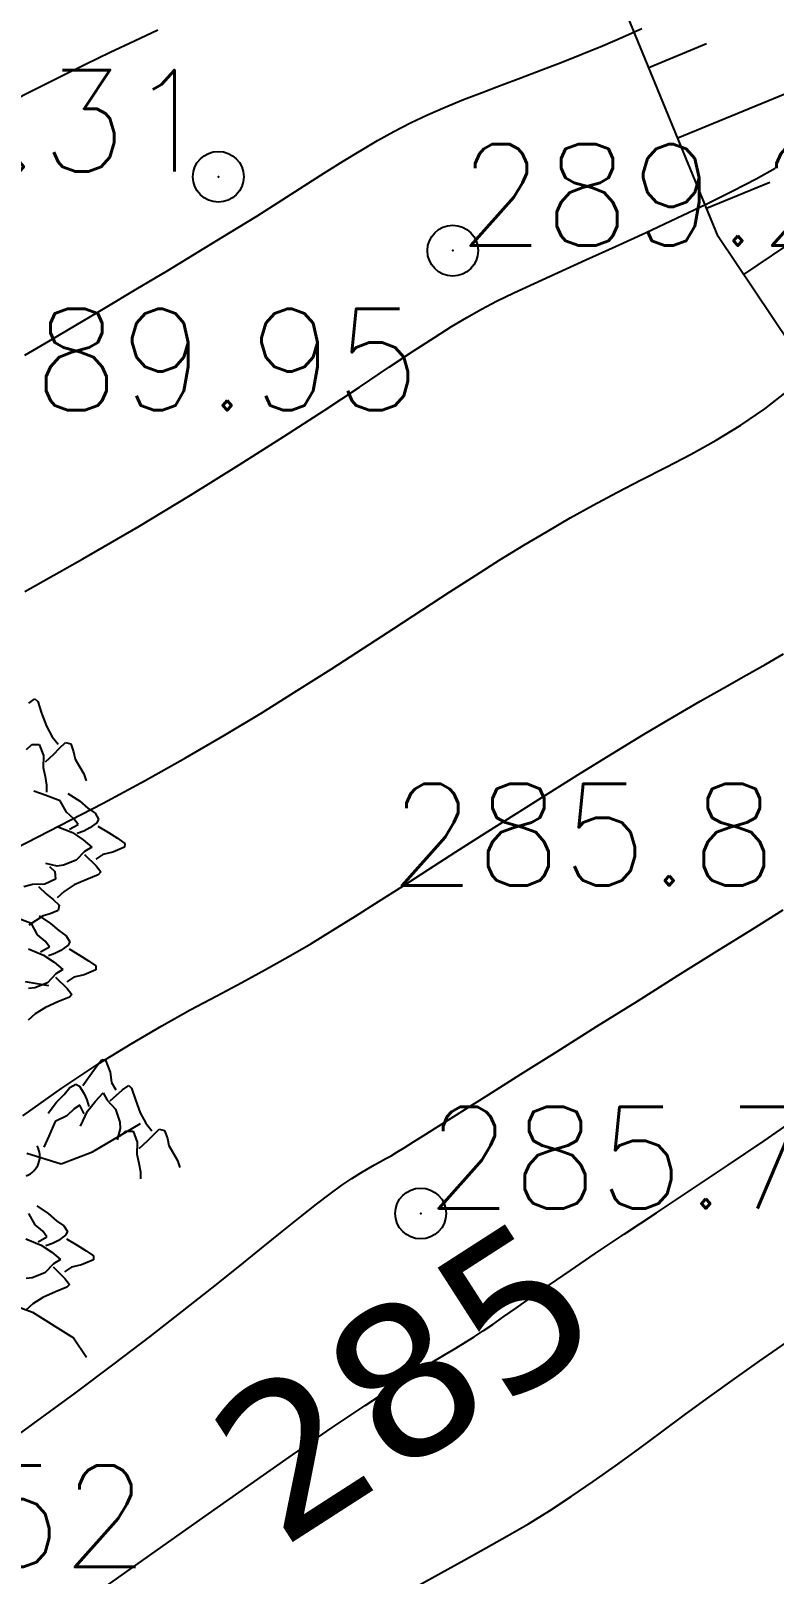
# Model space of a CAD drawing. Header units: millimetres. Extents: x 524954 to 526204, y 9523489 to 9524010.
# Drawn here: x 525991.61 to 525998.93, y 9523730.3 to 9523745.5 of the extents above; entities that cross this region are included whole.
import ezdxf
from ezdxf.enums import TextEntityAlignment as Align

# ---------------------------------------------------------------- set-up
doc = ezdxf.new("R2010")
doc.units = ezdxf.units.MM
doc.header["$PDMODE"] = 32
doc.header["$PDSIZE"] = 0.5
doc.linetypes.add('ACAD_ISO12W100', pattern=[21, 12, -3, 0, -3, 0, -3])
for name, color, linetype in [('Arbre', 34, 'ACAD_ISO12W100'), ('CN_01_00', 3, 'Continuous'), ('CN_02_00', 4, 'Continuous'), ('CN_05_00', 6, 'Continuous'), ('CN_10_00', 1, 'Continuous'), ('Cotation Courbes de niveau', 7, 'Continuous'), ('Haut_Talus', 30, 'Continuous'), ('Talus', 2, 'Continuous'), ('TopoAlt', 3, 'Continuous'), ('TOPOJIS', 7, 'Continuous')]:
    doc.layers.add(name, color=color, linetype=linetype)
doc.styles.add('Simplex 1.0', font='Simplex.shx', dxfattribs={"width": 0.99, "height": 1})
doc.styles.add('Verdana 1.0', font='verdana.ttf', dxfattribs={"width": 0.99, "height": 1})

# ---------------------------------------------------------------- blocks, each defined once
blk = doc.blocks.new('TCPOINT M')
at = {"color": 0}
blk.add_point((0, 0), dxfattribs=at)
at = {"layer": 'TopoAlt', "style": 'Simplex 1.0', "width": 0.99}
blk.add_attdef('ALT', (0.15, 0.15), '', height=1, dxfattribs=at)
blk = doc.blocks.new('v088')
at = {"color": 3, "linetype": 'Continuous'}
for p, q in [((2.019, 9.915), (2.081, 9.958)), ((2.081, 9.958), (2.108, 9.931)), ((2.108, 9.931), (2.146, 9.815)), ((2.146, 9.815), (2.193, 9.689)), ((2.193, 9.689), (2.25, 9.585)), ((2.25, 9.585), (2.308, 9.512)), ((1.996, 9.458), (2.05, 9.508)), ((2.05, 9.508), (2.123, 9.508)), ((2.123, 9.508), (2.166, 9.4)), ((2.266, 9.412), (2.323, 9.473)), ((2.323, 9.473), (2.381, 9.527)), ((2.381, 9.527), (2.435, 9.515)), ((2.435, 9.515), (2.462, 9.435)), ((2.462, 9.435), (2.477, 9.365)), ((2.166, 9.4), (2.162, 9.281)), ((2.162, 9.281), (2.181, 9.192)), ((2.185, 9.338), (2.266, 9.412)), ((2.477, 9.365), (2.562, 9.219)), ((2.181, 9.192), (2.196, 9.108)), ((2.562, 9.219), (2.585, 9.15)), ((2.18, 9.009), (2.07, 9.048)), ((2.33, 8.953), (2.18, 9.009)), ((2.196, 9.108), (2.196, 9.038)), ((2.406, 9.027), (2.519, 8.953)), ((2.391, 8.841), (2.33, 8.953)), ((2.465, 8.776), (2.391, 8.841)), ((2.519, 8.953), (2.601, 8.881)), ((2.601, 8.881), (2.673, 8.832)), ((2.673, 8.832), (2.708, 8.773)), ((2.3, 8.701), (2.45, 8.641)), ((2.421, 8.673), (2.507, 8.721)), ((2.507, 8.721), (2.465, 8.776)), ((2.621, 8.686), (2.561, 8.655)), ((2.691, 8.737), (2.621, 8.686)), ((2.708, 8.773), (2.691, 8.737)), ((2.701, 8.703), (2.805, 8.64)), ((2.45, 8.641), (2.555, 8.57)), ((2.561, 8.655), (2.497, 8.632)), ((2.555, 8.57), (2.64, 8.498)), ((2.805, 8.64), (2.893, 8.584)), ((2.893, 8.584), (2.966, 8.534)), ((2.966, 8.534), (2.964, 8.496)), ((2.487, 8.369), (2.362, 8.319)), ((2.57, 8.455), (2.487, 8.369)), ((2.568, 8.425), (2.683, 8.312)), ((2.64, 8.498), (2.57, 8.455)), ((2.749, 8.424), (2.679, 8.378)), ((2.848, 8.446), (2.749, 8.424)), ((2.964, 8.496), (2.848, 8.446)), ((2.301, 8.311), (2.188, 8.335)), ((2.225, 8.306), (2.278, 8.256)), ((2.278, 8.256), (2.282, 8.183)), ((2.362, 8.319), (2.301, 8.311)), ((2.704, 8.225), (2.591, 8.179)), ((2.683, 8.312), (2.729, 8.254)), ((2.729, 8.254), (2.704, 8.225)), ((2.058, 8.13), (1.971, 8.105)), ((2.178, 8.134), (2.058, 8.13)), ((2.117, 8.111), (2.195, 8.035)), ((2.282, 8.183), (2.178, 8.134)), ((2.367, 8.061), (2.298, 7.999)), ((2.467, 8.125), (2.367, 8.061)), ((2.591, 8.179), (2.467, 8.125)), ((2.195, 8.035), (2.261, 7.981)), ((2.261, 7.981), (2.318, 7.927)), ((2.318, 7.927), (2.31, 7.872)), ((2.046, 7.746), (1.896, 7.802)), ((2.163, 7.821), (2.022, 7.727)), ((2.123, 7.82), (2.235, 7.746)), ((2.231, 7.841), (2.163, 7.821)), ((2.31, 7.872), (2.231, 7.841)), ((2.107, 7.634), (2.046, 7.746)), ((2.181, 7.57), (2.107, 7.634)), ((2.235, 7.746), (2.317, 7.675)), ((2.317, 7.675), (2.389, 7.625)), ((2.389, 7.625), (2.424, 7.566)), ((2.016, 7.494), (2.166, 7.434)), ((2.137, 7.467), (2.223, 7.514)), ((2.223, 7.514), (2.181, 7.57)), ((2.277, 7.448), (2.213, 7.425)), ((2.337, 7.479), (2.277, 7.448)), ((2.407, 7.53), (2.337, 7.479)), ((2.424, 7.566), (2.407, 7.53)), ((2.417, 7.496), (2.521, 7.433)), ((2.166, 7.434), (2.271, 7.363)), ((2.271, 7.363), (2.357, 7.292)), ((2.521, 7.433), (2.609, 7.377)), ((2.609, 7.377), (2.682, 7.328)), ((2.682, 7.328), (2.68, 7.289)), ((2.203, 7.162), (2.079, 7.112)), ((2.286, 7.249), (2.203, 7.162)), ((2.284, 7.218), (2.399, 7.105)), ((2.357, 7.292), (2.286, 7.249)), ((2.465, 7.218), (2.395, 7.171)), ((2.564, 7.239), (2.465, 7.218)), ((2.68, 7.289), (2.564, 7.239)), ((2.079, 7.112), (2.018, 7.104)), ((2.42, 7.018), (2.307, 6.972)), ((2.399, 7.105), (2.445, 7.047)), ((2.445, 7.047), (2.42, 7.018)), ((2.084, 6.854), (2.014, 6.792)), ((2.184, 6.918), (2.084, 6.854)), ((2.307, 6.972), (2.184, 6.918)), ((2.685, 6.334), (2.739, 6.404)), ((2.739, 6.404), (2.777, 6.4)), ((2.777, 6.4), (2.82, 6.28)), ((2.554, 6.15), (2.623, 6.25)), ((2.623, 6.25), (2.685, 6.334)), ((2.82, 6.28), (2.835, 6.18)), ((2.37, 6.061), (2.423, 6.13)), ((2.423, 6.13), (2.485, 6.161)), ((2.485, 6.161), (2.52, 6.142)), ((2.52, 6.142), (2.566, 6.069)), ((2.823, 6), (2.943, 6.107)), ((2.835, 6.18), (2.877, 6.107)), ((2.943, 6.107), (3.004, 6.15)), ((3.004, 6.15), (3.031, 6.123)), ((3.031, 6.123), (3.07, 6.007)), ((2.212, 5.877), (2.293, 5.984)), ((2.293, 5.984), (2.37, 6.061)), ((2.523, 5.957), (2.466, 5.919)), ((2.566, 5.869), (2.523, 5.957)), ((2.566, 6.069), (2.593, 6.007)), ((2.593, 6.007), (2.612, 5.942)), ((2.6, 5.896), (2.677, 5.996)), ((2.677, 5.996), (2.754, 6.077)), ((2.754, 6.077), (2.793, 6.004)), ((2.793, 6.004), (2.873, 5.915)), ((3.07, 6.007), (3.116, 5.88)), ((2.281, 5.796), (2.216, 5.65)), ((2.396, 5.85), (2.281, 5.796)), ((2.466, 5.919), (2.396, 5.85)), ((2.531, 5.75), (2.6, 5.896)), ((2.873, 5.915), (2.916, 5.788)), ((2.916, 5.788), (2.92, 5.727)), ((3.116, 5.88), (3.173, 5.777)), ((3.173, 5.777), (3.231, 5.703)), ((2.216, 5.65), (2.169, 5.542)), ((2.92, 5.727), (2.889, 5.615)), ((2.92, 5.65), (2.973, 5.7)), ((2.973, 5.7), (3.047, 5.7)), ((3.047, 5.7), (3.089, 5.592)), ((3.189, 5.603), (3.247, 5.665)), ((3.247, 5.665), (3.304, 5.719)), ((3.304, 5.719), (3.358, 5.707)), ((3.358, 5.707), (3.385, 5.627)), ((3.385, 5.627), (3.4, 5.557)), ((3.089, 5.592), (3.085, 5.473)), ((3.085, 5.473), (3.104, 5.384)), ((3.108, 5.53), (3.189, 5.603)), ((3.4, 5.557), (3.485, 5.411)), ((3.104, 5.384), (3.12, 5.3)), ((3.485, 5.411), (3.508, 5.342)), ((3.12, 5.3), (3.12, 5.23)), ((2.083, 4.778), (2.022, 4.89)), ((2.099, 4.964), (2.211, 4.89)), ((2.211, 4.89), (2.293, 4.818)), ((2.157, 4.714), (2.083, 4.778)), ((2.199, 4.658), (2.157, 4.714)), ((2.293, 4.818), (2.365, 4.769)), ((2.365, 4.769), (2.4, 4.71)), ((1.992, 4.638), (2.142, 4.578)), ((2.113, 4.611), (2.199, 4.658)), ((2.142, 4.578), (2.247, 4.507)), ((2.253, 4.592), (2.189, 4.569)), ((2.313, 4.623), (2.253, 4.592)), ((2.383, 4.674), (2.313, 4.623)), ((2.4, 4.71), (2.383, 4.674)), ((2.393, 4.64), (2.497, 4.577)), ((2.497, 4.577), (2.585, 4.521)), ((2.247, 4.507), (2.332, 4.436)), ((2.332, 4.436), (2.262, 4.393)), ((2.656, 4.433), (2.54, 4.383)), ((2.585, 4.521), (2.658, 4.472)), ((2.658, 4.472), (2.656, 4.433)), ((2.055, 4.256), (1.994, 4.248)), ((2.179, 4.306), (2.055, 4.256)), ((2.262, 4.393), (2.179, 4.306)), ((2.26, 4.362), (2.375, 4.249)), ((2.441, 4.361), (2.371, 4.315)), ((2.54, 4.383), (2.441, 4.361)), ((2.283, 4.116), (2.16, 4.062)), ((2.396, 4.162), (2.283, 4.116)), ((2.375, 4.249), (2.421, 4.191)), ((2.421, 4.191), (2.396, 4.162)), ((2.059, 3.998), (1.99, 3.936)), ((2.16, 4.062), (2.059, 3.998))]:
    blk.add_line(p, q, dxfattribs=at)
at = {"linetype": 'Continuous'}
for p, q in [((1.983, 7.174), (2.214, 7.135)), ((2.646, 5.496), (3.119, 5.774)), ((2, 5.483), (2.338, 5.378)), ((2.338, 5.378), (2.646, 5.496)), ((1.8, 4.011), (2.057, 3.917)), ((2.057, 3.917), (2.461, 3.664)), ((2.461, 3.664), (2.589, 3.474))]:
    blk.add_line(p, q, dxfattribs=at)
at = {"color": 3, "linetype": 'Continuous'}
blk.add_ellipse((1.924, 5.452), major_axis=(-0.145, 0.145), ratio=1, start_param=2.713295, end_param=4.448408, dxfattribs=at)

msp = doc.modelspace()

# ---------------------------------------------------------------- linework, layer by layer
at = {"layer": 'CN_01_00', "flags": 128}
for points, elevation in [([(525991.395, 9523744.802), (525991.647, 9523744.93), (525991.897, 9523745.054), (525992.144, 9523745.175), (525992.388, 9523745.293), (525992.626, 9523745.406), (525992.856, 9523745.515)], 291), ([(525991.545, 9523739.981), (525992.117, 9523740.302), (525992.663, 9523740.62), (525993.177, 9523740.93), (525993.656, 9523741.228), (525994.096, 9523741.508), (525994.493, 9523741.766), (525994.841, 9523741.996), (525995.138, 9523742.193), (525995.382, 9523742.354), (525995.582, 9523742.485), (525995.75, 9523742.592), (525995.9, 9523742.682), (525996.044, 9523742.762), (525996.193, 9523742.84), (525996.362, 9523742.922), (525996.561, 9523743.015), (525996.8, 9523743.124), (525997.071, 9523743.247), (525997.363, 9523743.38), (525997.665, 9523743.519), (525997.966, 9523743.659), (525998.255, 9523743.796), (525998.519, 9523743.927), (525998.75, 9523744.046), (525998.937, 9523744.151)], 289), ([(525991.525, 9523734.818), (525991.911, 9523735.09), (525992.266, 9523735.325), (525992.593, 9523735.528), (525992.894, 9523735.705), (525993.174, 9523735.861), (525993.436, 9523736.001), (525993.682, 9523736.132), (525993.916, 9523736.258), (525994.141, 9523736.384), (525994.362, 9523736.513), (525994.581, 9523736.645), (525994.802, 9523736.783), (525995.03, 9523736.928), (525995.268, 9523737.081), (525995.521, 9523737.243), (525995.791, 9523737.417), (525996.081, 9523737.603), (525996.387, 9523737.796), (525996.702, 9523737.994), (525997.019, 9523738.193), (525997.334, 9523738.387), (525997.639, 9523738.572), (525997.929, 9523738.745), (525998.196, 9523738.901), (525998.437, 9523739.038), (525998.652, 9523739.158), (525998.845, 9523739.267), (525999.018, 9523739.368)], 287)]:
    msp.add_lwpolyline(points, dxfattribs=dict(at, elevation=elevation))
at = {"layer": 'CN_02_00', "flags": 128}
for points, elevation in [([(525991.459, 9523737.453), (525991.891, 9523737.676), (525992.317, 9523737.897), (525992.731, 9523738.12), (525993.129, 9523738.343), (525993.512, 9523738.566), (525993.879, 9523738.788), (525994.229, 9523739.006), (525994.563, 9523739.218), (525994.881, 9523739.423), (525995.181, 9523739.619), (525995.465, 9523739.805), (525995.731, 9523739.978), (525995.984, 9523740.141), (525996.226, 9523740.293), (525996.46, 9523740.437), (525996.689, 9523740.574), (525996.916, 9523740.706), (525997.145, 9523740.833), (525997.378, 9523740.958), (525997.618, 9523741.082), (525997.863, 9523741.207), (525998.11, 9523741.336), (525998.356, 9523741.473), (525998.598, 9523741.62), (525998.834, 9523741.78), (525999.06, 9523741.957)], 288), ([(525991.197, 9523731.472), (525991.629, 9523731.784), (525992.042, 9523732.087), (525992.427, 9523732.376), (525992.78, 9523732.644), (525993.1, 9523732.893), (525993.388, 9523733.121), (525993.647, 9523733.328), (525993.878, 9523733.514), (525994.082, 9523733.68), (525994.261, 9523733.824), (525994.418, 9523733.947), (525994.553, 9523734.05), (525994.669, 9523734.134), (525994.768, 9523734.201), (525994.854, 9523734.256), (525994.927, 9523734.3), (525994.991, 9523734.336), (525995.049, 9523734.367), (525995.102, 9523734.396), (525995.153, 9523734.425), (525995.211, 9523734.459), (525995.282, 9523734.503), (525995.375, 9523734.561), (525995.497, 9523734.638), (525995.656, 9523734.738), (525995.86, 9523734.867), (525996.117, 9523735.029), (525996.431, 9523735.227), (525996.789, 9523735.452), (525997.177, 9523735.696), (525997.579, 9523735.948), (525997.979, 9523736.199), (525998.362, 9523736.438), (525998.712, 9523736.657), (525999.014, 9523736.845)], 286), ([(525995.405, 9523730.182), (525995.645, 9523730.318), (525995.872, 9523730.443), (525996.089, 9523730.563), (525996.299, 9523730.68), (525996.506, 9523730.801), (525996.715, 9523730.929), (525996.927, 9523731.067), (525997.143, 9523731.216), (525997.364, 9523731.372), (525997.589, 9523731.536), (525997.819, 9523731.705), (525998.053, 9523731.878), (525998.293, 9523732.053), (525998.537, 9523732.229), (525998.785, 9523732.404), (525999.04, 9523732.582)], 284)]:
    msp.add_lwpolyline(points, dxfattribs=dict(at, elevation=elevation))
at = {"layer": 'CN_05_00', "elevation": 285, "flags": 128}
msp.add_lwpolyline([(525992.283, 9523730.138), (525992.775, 9523730.488), (525993.267, 9523730.837), (525993.743, 9523731.171), (525994.184, 9523731.478), (525994.573, 9523731.747), (525994.898, 9523731.966), (525995.162, 9523732.14), (525995.374, 9523732.277), (525995.543, 9523732.383), (525995.679, 9523732.465), (525995.79, 9523732.53), (525995.885, 9523732.587), (525995.972, 9523732.641), (525996.061, 9523732.699), (525996.157, 9523732.764), (525996.265, 9523732.84), (525996.39, 9523732.928), (525996.537, 9523733.032), (525996.712, 9523733.154), (525996.919, 9523733.296), (525997.165, 9523733.462), (525997.45, 9523733.652), (525997.769, 9523733.864), (525998.111, 9523734.091), (525998.468, 9523734.329), (525998.829, 9523734.573), (525999.184, 9523734.818)], dxfattribs=at)
at = {"layer": 'CN_10_00', "elevation": 290, "flags": 128}
msp.add_lwpolyline([(525991.546, 9523742.309), (525991.781, 9523742.447), (525992.048, 9523742.604), (525992.338, 9523742.776), (525992.643, 9523742.958), (525992.953, 9523743.144), (525993.26, 9523743.33), (525993.556, 9523743.511), (525993.83, 9523743.68), (525994.077, 9523743.835), (525994.298, 9523743.976), (525994.499, 9523744.104), (525994.683, 9523744.22), (525994.855, 9523744.326), (525995.02, 9523744.423), (525995.181, 9523744.513), (525995.344, 9523744.597), (525995.512, 9523744.676), (525995.686, 9523744.752), (525995.865, 9523744.826), (525996.049, 9523744.898), (525996.238, 9523744.97), (525996.431, 9523745.042), (525996.628, 9523745.116), (525996.829, 9523745.193), (525997.033, 9523745.273), (525997.236, 9523745.356), (525997.434, 9523745.442), (525997.624, 9523745.528)], dxfattribs=at)
at = {"layer": 'Haut_Talus', "flags": 128}
msp.add_lwpolyline([(526010.162, 9523720.969), (526009.672, 9523726.427), (526006.98, 9523731.071), (526002.797, 9523736.886), (525998.376, 9523743.478), (525996.52, 9523747.995), (525996.035, 9523752.445), (525997.009, 9523754.375)], dxfattribs=at)
at = {"layer": 'Talus'}
for p, q in [((525997.691, 9523745.144), (525998.261, 9523745.378)), ((525997.976, 9523744.45), (525999.764, 9523745.185)), ((525998.261, 9523743.757), (525998.884, 9523744.012)), ((525998.626, 9523743.105), (525999.182, 9523743.478))]:
    msp.add_line(p, q, dxfattribs=at)

# ---------------------------------------------------------------- block references
at = {"layer": 'Arbre'}
msp.add_blockref('v088', (525989.565, 9523728.967), dxfattribs=at)
at = {"layer": 'TOPOJIS'}
ref = msp.add_blockref('TCPOINT M', (525993.452, 9523744.067, 290.31), dxfattribs=at)
ref.add_attrib('ALT', '290.31', dxfattribs={"layer": 'TopoAlt', "height": 1, "style": 'Simplex 1.0', "width": 0.99}).set_placement((525993.402, 9523744.117, 290.31), align=Align.RIGHT)
ref = msp.add_blockref('TCPOINT M', (525995.761, 9523743.339, 289.28), dxfattribs=at)
ref.add_attrib('ALT', '289.28', (525995.811, 9523743.389, 289.28), dxfattribs={"layer": 'TopoAlt', "height": 1, "style": 'Simplex 1.0', "width": 0.99})
ref = msp.add_blockref('TCPOINT M', (525990.73, 9523741.717, 289.95), dxfattribs=at)
ref.add_attrib('ALT', '289.95', (525990.78, 9523741.767, 289.95), dxfattribs={"layer": 'TopoAlt', "height": 1, "style": 'Simplex 1.0', "width": 0.99})
ref = msp.add_blockref('TCPOINT M', (525999.852, 9523737.037, 285.87), dxfattribs=at)
ref.add_attrib('ALT', '285.87', dxfattribs={"layer": 'TopoAlt', "height": 1, "style": 'Simplex 1.0', "width": 0.99}).set_placement((525999.802, 9523737.087, 285.87), align=Align.RIGHT)
ref = msp.add_blockref('TCPOINT M', (525995.445, 9523733.856, 285.71), dxfattribs=at)
ref.add_attrib('ALT', '285.71', (525995.495, 9523733.906, 285.71), dxfattribs={"layer": 'TopoAlt', "height": 1, "style": 'Simplex 1.0', "width": 0.99})
ref = msp.add_blockref('TCPOINT M', (525988.046, 9523730.325, 286.52), dxfattribs=at)
ref.add_attrib('ALT', '286.52', (525988.096, 9523730.375, 286.52), dxfattribs={"layer": 'TopoAlt', "height": 1, "style": 'Simplex 1.0', "width": 0.99})

# ---------------------------------------------------------------- texts
at = {"layer": 'Cotation Courbes de niveau', "style": 'Verdana 1.0', "width": 0.99}
msp.add_text('285', height=1.5, rotation=32.7558, dxfattribs=at).set_placement((525995.288, 9523732.222, 285), align=Align.MIDDLE_CENTER)

doc.saveas('drawing.dxf')
